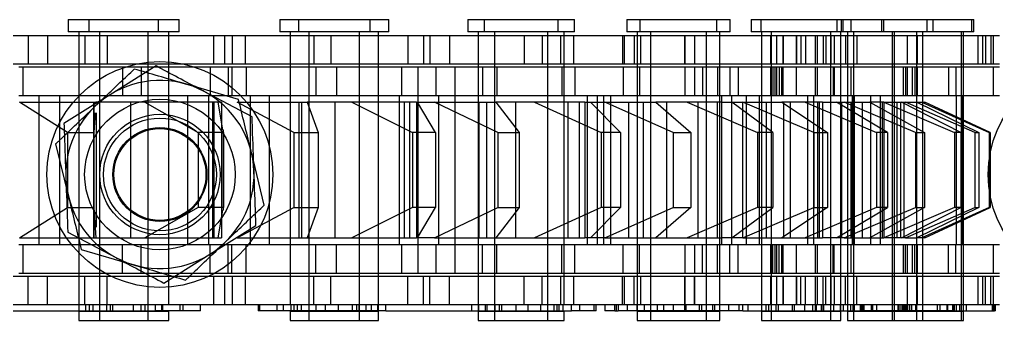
# Model space of a CAD drawing. Header units: metres. Extents: x 0 to 21025, y 0 to 14850.
# Drawn here: x 5743 to 5794.9, y 9073.4 to 9089.4 of the extents above; entities that cross this region are included whole.
import ezdxf

# ---------------------------------------------------------------- set-up
doc = ezdxf.new("R2010")
doc.units = ezdxf.units.M
doc.header["$LTSCALE"] = 25
doc.linetypes.add('HIDDEN2', pattern=[4.7625, 3.175, -1.5875])
doc.layers.add('SL4', color=4, linetype='Continuous')
doc.layers.add('ST1', color=7, linetype='HIDDEN2')

msp = doc.modelspace()

# ---------------------------------------------------------------- linework, layer by layer
at = {"layer": 'SL4'}
for p, q in [((5750.294, 9086.913), (5747.847, 9085.382)), ((5755.393, 9084.206), (5752.844, 9085.56)), ((5745.604, 9078.081), (5748.154, 9076.728)), ((5750.704, 9075.374), (5753.151, 9076.905))]:
    msp.add_line(p, q, dxfattribs=at)
for start, end in [(62.0319, 122.0319), (122.0319, 182.0319), (2.0319, 62.0319), (302.0319, 2.0319), (182.0319, 242.0319), (242.0319, 302.0319)]:
    msp.add_arc((5750.499, 9081.144), 5, start, end, dxfattribs=at)
for points, knots in [([(5752.844, 9085.56), (5752.783, 9085.592), (5751.922, 9086.049), (5751.079, 9086.497), (5750.294, 9086.913)], [0, 0, 0, 0, 0.070201, 1, 1, 1, 1]), ([(5747.847, 9085.382), (5747.789, 9085.346), (5746.962, 9084.829), (5746.153, 9084.322), (5745.4, 9083.851)], [0, 0, 0, 0, 0.070201, 1, 1, 1, 1]), ([(5755.496, 9081.321), (5755.468, 9082.091), (5755.434, 9083.068), (5755.4, 9084.008), (5755.393, 9084.206)], [0, 0, 0, 0, 0.788999, 1, 1, 1, 1]), ([(5745.4, 9083.851), (5745.407, 9083.653), (5745.44, 9082.714), (5745.475, 9081.737), (5745.502, 9080.966)], [0, 0, 0, 0, 0.211001, 1, 1, 1, 1]), ([(5755.598, 9078.436), (5755.572, 9079.167), (5755.538, 9080.118), (5755.504, 9081.095), (5755.496, 9081.321)], [0, 0, 0, 0, 0.768151, 1, 1, 1, 1]), ([(5745.502, 9080.966), (5745.51, 9080.74), (5745.545, 9079.764), (5745.578, 9078.812), (5745.604, 9078.081)], [0, 0, 0, 0, 0.231849, 1, 1, 1, 1]), ([(5753.151, 9076.905), (5753.209, 9076.941), (5754.035, 9077.458), (5754.845, 9077.965), (5755.598, 9078.436)], [0, 0, 0, 0, 0.070201, 1, 1, 1, 1]), ([(5748.154, 9076.728), (5748.214, 9076.695), (5749.075, 9076.238), (5749.919, 9075.79), (5750.704, 9075.374)], [0, 0, 0, 0, 0.070201, 1, 1, 1, 1])]:
    msp.add_open_spline(points, degree=3, knots=knots, dxfattribs=at)
at = {"layer": 'ST1'}
for p, q in [((5745.629, 9089.384), (5746.73, 9089.384)), ((5745.629, 9089.384), (5745.629, 9088.725)), ((5746.73, 9089.384), (5751.527, 9089.384)), ((5746.73, 9089.384), (5746.73, 9088.725)), ((5750.426, 9088.725), (5750.426, 9089.384)), ((5751.527, 9088.725), (5751.527, 9089.384)), ((5756.863, 9089.384), (5757.862, 9089.384)), ((5756.863, 9089.384), (5756.863, 9088.725)), ((5757.862, 9089.384), (5762.659, 9089.384)), ((5757.862, 9089.384), (5757.862, 9088.725)), ((5761.66, 9088.725), (5761.66, 9089.384)), ((5762.659, 9088.725), (5762.659, 9089.384)), ((5766.859, 9089.384), (5767.724, 9089.384)), ((5766.859, 9089.384), (5766.859, 9088.725)), ((5767.724, 9089.384), (5772.521, 9089.384)), ((5767.724, 9089.384), (5767.724, 9088.725)), ((5771.656, 9088.725), (5771.656, 9089.384)), ((5772.521, 9088.725), (5772.521, 9089.384)), ((5775.295, 9089.384), (5775.999, 9089.384)), ((5775.295, 9089.384), (5775.295, 9088.725)), ((5775.999, 9089.384), (5780.796, 9089.384)), ((5775.999, 9089.384), (5775.999, 9088.725)), ((5780.092, 9088.725), (5780.092, 9089.384)), ((5780.796, 9088.725), (5780.796, 9089.384)), ((5781.901, 9089.384), (5782.42, 9089.384)), ((5781.901, 9089.384), (5781.901, 9088.725)), ((5782.42, 9089.384), (5787.217, 9089.384)), ((5782.42, 9089.384), (5782.42, 9088.725)), ((5786.463, 9089.384), (5786.463, 9088.725)), ((5786.698, 9088.725), (5786.698, 9089.384)), ((5786.782, 9089.384), (5786.782, 9088.725)), ((5787.217, 9089.384), (5791.579, 9089.384)), ((5787.217, 9088.725), (5787.217, 9089.384)), ((5788.836, 9089.384), (5788.836, 9088.725)), ((5788.944, 9089.384), (5788.944, 9088.725)), ((5791.26, 9088.725), (5791.26, 9089.384)), ((5791.579, 9089.384), (5793.741, 9089.384)), ((5791.579, 9088.725), (5791.579, 9089.384)), ((5793.633, 9088.725), (5793.633, 9089.384)), ((5793.741, 9088.725), (5793.741, 9089.384)), ((5741.679, 9088.541), (5747.701, 9088.541)), ((5743.496, 9088.541), (5743.496, 9087.021)), ((5744.533, 9088.541), (5744.533, 9087.021)), ((5746.73, 9088.725), (5745.629, 9088.725)), ((5746.182, 9088.725), (5746.182, 9074.227)), ((5746.182, 9088.541), (5746.182, 9087.021)), ((5746.503, 9088.541), (5746.503, 9087.021)), ((5751.527, 9088.725), (5746.73, 9088.725)), ((5747.283, 9088.725), (5747.283, 9074.227)), ((5747.283, 9088.541), (5747.283, 9087.021)), ((5747.701, 9088.541), (5747.701, 9087.021)), ((5747.701, 9088.541), (5755.048, 9088.541)), ((5749.872, 9074.227), (5749.872, 9088.725)), ((5749.872, 9087.021), (5749.872, 9088.541)), ((5750.973, 9074.227), (5750.973, 9088.725)), ((5750.973, 9087.021), (5750.973, 9088.541)), ((5753.341, 9088.541), (5753.341, 9087.021)), ((5753.947, 9087.021), (5753.947, 9088.541)), ((5754.341, 9088.541), (5754.341, 9087.021)), ((5755.048, 9088.541), (5765.874, 9088.541)), ((5755.048, 9087.021), (5755.048, 9088.541)), ((5757.862, 9088.725), (5756.863, 9088.725)), ((5757.416, 9088.725), (5757.416, 9074.227)), ((5757.416, 9088.541), (5757.416, 9087.021)), ((5762.659, 9088.725), (5757.862, 9088.725)), ((5758.416, 9088.725), (5758.416, 9074.227)), ((5758.416, 9088.541), (5758.416, 9087.021)), ((5758.678, 9088.541), (5758.678, 9087.021)), ((5759.578, 9088.541), (5759.578, 9087.021)), ((5761.106, 9074.227), (5761.106, 9088.725)), ((5761.106, 9087.021), (5761.106, 9088.541)), ((5762.106, 9074.227), (5762.106, 9088.725)), ((5762.106, 9087.021), (5762.106, 9088.541)), ((5763.676, 9088.541), (5763.676, 9087.021)), ((5764.509, 9088.541), (5764.509, 9087.021)), ((5764.842, 9088.541), (5764.842, 9087.021)), ((5765.874, 9088.541), (5765.874, 9087.021)), ((5765.874, 9088.541), (5770.805, 9088.541)), ((5767.724, 9088.725), (5766.859, 9088.725)), ((5767.412, 9088.725), (5767.412, 9074.227)), ((5767.412, 9088.541), (5767.412, 9087.021)), ((5772.521, 9088.725), (5767.724, 9088.725)), ((5768.278, 9088.725), (5768.278, 9074.227)), ((5768.278, 9088.541), (5768.278, 9087.021)), ((5769.84, 9088.541), (5769.84, 9087.021)), ((5770.805, 9088.541), (5770.805, 9087.021)), ((5770.805, 9088.541), (5776.043, 9088.541)), ((5771.102, 9074.227), (5771.102, 9088.725)), ((5771.102, 9087.021), (5771.102, 9088.541)), ((5771.773, 9088.541), (5771.773, 9087.021)), ((5771.968, 9074.227), (5771.968, 9088.725)), ((5771.968, 9087.021), (5771.968, 9088.541)), ((5772.477, 9088.541), (5772.477, 9087.021)), ((5775.077, 9088.541), (5775.077, 9087.021)), ((5775.177, 9087.021), (5775.177, 9088.541)), ((5775.999, 9088.725), (5775.295, 9088.725)), ((5775.692, 9088.541), (5775.692, 9087.021)), ((5775.848, 9088.725), (5775.848, 9074.227)), ((5775.848, 9088.541), (5775.848, 9087.021)), ((5780.796, 9088.725), (5775.999, 9088.725)), ((5776.043, 9088.541), (5784.317, 9088.541)), ((5776.043, 9087.021), (5776.043, 9088.541)), ((5776.552, 9088.725), (5776.552, 9074.227)), ((5776.552, 9088.541), (5776.552, 9087.021)), ((5778.379, 9088.541), (5778.379, 9087.021)), ((5778.38, 9088.541), (5778.38, 9087.021)), ((5778.381, 9087.021), (5778.381, 9088.541)), ((5778.899, 9088.541), (5778.899, 9087.021)), ((5778.902, 9088.541), (5778.902, 9087.021)), ((5778.906, 9087.021), (5778.906, 9088.541)), ((5779.538, 9074.227), (5779.538, 9088.725)), ((5779.538, 9087.021), (5779.538, 9088.541)), ((5780.242, 9074.227), (5780.242, 9088.725)), ((5780.242, 9087.021), (5780.242, 9088.541)), ((5782.42, 9088.725), (5781.901, 9088.725)), ((5787.217, 9088.725), (5782.42, 9088.725)), ((5782.454, 9088.725), (5782.454, 9074.227)), ((5782.454, 9088.541), (5782.454, 9087.021)), ((5782.942, 9088.541), (5782.942, 9087.021)), ((5782.974, 9088.725), (5782.974, 9074.227)), ((5782.974, 9088.541), (5782.974, 9087.021)), ((5783.26, 9088.541), (5783.26, 9087.021)), ((5783.611, 9088.541), (5783.611, 9087.021)), ((5783.612, 9088.541), (5783.612, 9087.021)), ((5783.613, 9087.021), (5783.613, 9088.541)), ((5784.31, 9088.541), (5784.31, 9087.021)), ((5784.313, 9088.541), (5784.313, 9087.021)), ((5784.317, 9088.541), (5787.524, 9088.541)), ((5784.317, 9087.021), (5784.317, 9088.541)), ((5784.547, 9088.541), (5784.547, 9087.021)), ((5784.797, 9088.541), (5784.797, 9087.021)), ((5785.315, 9088.541), (5785.315, 9087.021)), ((5785.422, 9088.541), (5785.422, 9087.021)), ((5785.733, 9088.541), (5785.733, 9087.021)), ((5785.878, 9088.541), (5785.878, 9087.021)), ((5786.144, 9074.227), (5786.144, 9088.725)), ((5786.144, 9087.021), (5786.144, 9088.541)), ((5786.151, 9087.021), (5786.151, 9088.541)), ((5786.334, 9087.021), (5786.334, 9088.541)), ((5786.664, 9074.227), (5786.664, 9088.725)), ((5786.664, 9087.021), (5786.664, 9088.541)), ((5786.915, 9088.541), (5786.915, 9087.021)), ((5787.017, 9088.725), (5787.017, 9074.227)), ((5787.017, 9088.541), (5787.017, 9087.021)), ((5791.579, 9088.725), (5787.217, 9088.725)), ((5787.335, 9088.725), (5787.335, 9074.227)), ((5787.335, 9088.541), (5787.335, 9087.021)), ((5787.524, 9088.541), (5787.524, 9087.021)), ((5787.524, 9088.541), (5790.739, 9088.541)), ((5789.39, 9088.725), (5789.39, 9074.227)), ((5789.39, 9088.541), (5789.39, 9087.021)), ((5789.497, 9088.725), (5789.497, 9074.227)), ((5789.497, 9088.541), (5789.497, 9087.021)), ((5790.219, 9087.021), (5790.219, 9088.541)), ((5790.707, 9074.227), (5790.707, 9088.725)), ((5790.707, 9088.541), (5795.1, 9088.541)), ((5790.707, 9087.021), (5790.707, 9088.541)), ((5790.739, 9087.021), (5790.739, 9088.541)), ((5791.025, 9074.227), (5791.025, 9088.725)), ((5791.025, 9087.021), (5791.025, 9088.541)), ((5793.741, 9088.725), (5791.579, 9088.725)), ((5793.08, 9074.227), (5793.08, 9088.725)), ((5793.08, 9087.021), (5793.08, 9088.541)), ((5793.187, 9074.227), (5793.187, 9088.725)), ((5793.187, 9087.021), (5793.187, 9088.541)), ((5793.946, 9088.541), (5793.946, 9087.021)), ((5794.189, 9088.541), (5794.189, 9087.021)), ((5794.364, 9088.541), (5794.364, 9087.021)), ((5794.644, 9088.541), (5794.644, 9087.021)), ((5794.782, 9087.021), (5794.782, 9088.541)), ((5741.679, 9087.021), (5747.701, 9087.021)), ((5743.004, 9086.869), (5743.208, 9086.869)), ((5743.208, 9086.869), (5754.316, 9086.869)), ((5743.208, 9086.869), (5743.208, 9085.349)), ((5746.182, 9086.869), (5746.182, 9085.349)), ((5747.283, 9086.869), (5747.283, 9085.349)), ((5747.701, 9087.021), (5755.048, 9087.021)), ((5748.505, 9086.869), (5748.505, 9085.349)), ((5749.507, 9086.869), (5749.507, 9085.349)), ((5749.872, 9085.349), (5749.872, 9086.869)), ((5750.973, 9085.349), (5750.973, 9086.869)), ((5753.166, 9086.869), (5753.166, 9085.349)), ((5754.122, 9086.869), (5754.122, 9085.349)), ((5754.316, 9086.869), (5754.316, 9085.349)), ((5754.316, 9086.869), (5759.882, 9086.869)), ((5755.048, 9087.021), (5765.874, 9087.021)), ((5755.073, 9086.869), (5755.073, 9085.349)), ((5757.416, 9086.869), (5757.416, 9085.349)), ((5758.416, 9086.869), (5758.416, 9085.349)), ((5758.783, 9086.869), (5758.783, 9085.349)), ((5759.882, 9086.869), (5759.882, 9085.349)), ((5759.882, 9086.869), (5766.181, 9086.869)), ((5761.106, 9085.349), (5761.106, 9086.869)), ((5762.106, 9085.349), (5762.106, 9086.869)), ((5763.337, 9086.869), (5763.337, 9085.349)), ((5764.203, 9086.869), (5764.203, 9085.349)), ((5765.181, 9085.349), (5765.181, 9086.869)), ((5765.874, 9087.021), (5770.805, 9087.021)), ((5766.181, 9086.869), (5775.982, 9086.869)), ((5766.181, 9085.349), (5766.181, 9086.869)), ((5767.412, 9086.869), (5767.412, 9085.349)), ((5767.631, 9086.869), (5767.631, 9085.349)), ((5768.278, 9086.869), (5768.278, 9085.349)), ((5768.401, 9086.869), (5768.401, 9085.349)), ((5770.805, 9087.021), (5776.043, 9087.021)), ((5771.102, 9085.349), (5771.102, 9086.869)), ((5771.849, 9086.869), (5771.849, 9085.349)), ((5771.968, 9085.349), (5771.968, 9086.869)), ((5772.538, 9086.869), (5772.538, 9085.349)), ((5775.101, 9086.869), (5775.101, 9085.349)), ((5775.848, 9086.869), (5775.848, 9085.349)), ((5775.982, 9086.869), (5775.982, 9085.349)), ((5775.982, 9086.869), (5780.119, 9086.869)), ((5776.043, 9087.021), (5784.317, 9087.021)), ((5776.552, 9086.869), (5776.552, 9085.349)), ((5778.379, 9086.869), (5778.379, 9085.349)), ((5778.899, 9086.869), (5778.899, 9085.349)), ((5779.319, 9086.869), (5779.319, 9085.349)), ((5779.538, 9085.349), (5779.538, 9086.869)), ((5780.119, 9086.869), (5780.119, 9085.349)), ((5780.119, 9086.869), (5784.317, 9086.869)), ((5780.242, 9085.349), (5780.242, 9086.869)), ((5780.777, 9086.869), (5780.777, 9085.349)), ((5781.216, 9086.869), (5781.216, 9085.349)), ((5782.454, 9086.869), (5782.454, 9085.349)), ((5782.942, 9086.869), (5782.942, 9085.349)), ((5782.974, 9086.869), (5782.974, 9085.349)), ((5783.058, 9086.869), (5783.058, 9085.349)), ((5783.174, 9085.349), (5783.174, 9086.869)), ((5783.26, 9086.869), (5783.26, 9085.349)), ((5783.397, 9086.869), (5783.397, 9085.349)), ((5783.534, 9085.349), (5783.534, 9086.869)), ((5783.613, 9085.349), (5783.613, 9086.869)), ((5784.317, 9087.021), (5787.524, 9087.021)), ((5784.317, 9086.869), (5790.739, 9086.869)), ((5784.317, 9085.349), (5784.317, 9086.869)), ((5785.315, 9086.869), (5785.315, 9085.349)), ((5785.422, 9086.869), (5785.422, 9085.349)), ((5786.144, 9085.349), (5786.144, 9086.869)), ((5786.265, 9086.869), (5786.265, 9085.349)), ((5786.319, 9086.869), (5786.319, 9085.349)), ((5786.664, 9085.349), (5786.664, 9086.869)), ((5787.017, 9086.869), (5787.017, 9085.349)), ((5787.216, 9085.349), (5787.216, 9086.869)), ((5787.335, 9086.869), (5787.335, 9085.349)), ((5787.524, 9087.021), (5790.739, 9087.021)), ((5789.39, 9086.869), (5789.39, 9085.349)), ((5789.497, 9086.869), (5789.497, 9085.349)), ((5789.986, 9086.869), (5789.986, 9085.349)), ((5790.103, 9086.869), (5790.103, 9085.349)), ((5790.219, 9085.349), (5790.219, 9086.869)), ((5790.465, 9086.869), (5790.465, 9085.349)), ((5790.602, 9086.869), (5790.602, 9085.349)), ((5790.707, 9087.021), (5795.1, 9087.021)), ((5790.707, 9085.349), (5790.707, 9086.869)), ((5790.739, 9086.869), (5792.783, 9086.869)), ((5790.739, 9085.349), (5790.739, 9086.869)), ((5791.025, 9085.349), (5791.025, 9086.869)), ((5792.384, 9086.869), (5792.384, 9085.349)), ((5792.783, 9086.869), (5792.783, 9085.349)), ((5792.783, 9086.869), (5795.1, 9086.869)), ((5793.08, 9085.349), (5793.08, 9086.869)), ((5793.187, 9085.349), (5793.187, 9086.869)), ((5794.782, 9085.349), (5794.782, 9086.869)), ((5754.674, 9085.131), (5751.904, 9085.942)), ((5743.004, 9085.349), (5743.208, 9085.349)), ((5743.208, 9085.349), (5754.316, 9085.349)), ((5744.067, 9085.349), (5744.067, 9077.419)), ((5745.168, 9085.349), (5745.168, 9077.419)), ((5746.182, 9085.349), (5746.182, 9077.419)), ((5747.283, 9085.349), (5747.283, 9077.419)), ((5749.872, 9077.419), (5749.872, 9085.349)), ((5750.973, 9077.419), (5750.973, 9085.349)), ((5751.987, 9077.419), (5751.987, 9085.349)), ((5753.088, 9077.419), (5753.088, 9085.349)), ((5754.316, 9085.349), (5759.882, 9085.349)), ((5755.301, 9085.349), (5755.301, 9077.419)), ((5756.301, 9085.349), (5756.301, 9077.419)), ((5757.416, 9085.349), (5757.416, 9077.419)), ((5758.416, 9085.349), (5758.416, 9077.419)), ((5759.882, 9085.349), (5766.181, 9085.349)), ((5761.106, 9077.419), (5761.106, 9085.349)), ((5762.106, 9077.419), (5762.106, 9085.349)), ((5763.221, 9077.419), (5763.221, 9085.349)), ((5764.221, 9077.419), (5764.221, 9085.349)), ((5765.297, 9085.349), (5765.297, 9077.419)), ((5766.163, 9085.349), (5766.163, 9077.419)), ((5766.181, 9085.349), (5775.982, 9085.349)), ((5767.412, 9085.349), (5767.412, 9077.419)), ((5768.278, 9085.349), (5768.278, 9077.419)), ((5771.102, 9077.419), (5771.102, 9085.349)), ((5771.968, 9077.419), (5771.968, 9085.349)), ((5773.217, 9077.419), (5773.217, 9085.349)), ((5773.733, 9085.349), (5773.733, 9077.419)), ((5774.083, 9077.419), (5774.083, 9085.349)), ((5774.437, 9085.349), (5774.437, 9077.419)), ((5775.848, 9085.349), (5775.848, 9077.419)), ((5775.982, 9085.349), (5780.119, 9085.349)), ((5776.552, 9085.349), (5776.552, 9077.419)), ((5779.538, 9077.419), (5779.538, 9085.349)), ((5780.119, 9085.349), (5784.317, 9085.349)), ((5780.242, 9077.419), (5780.242, 9085.349)), ((5780.339, 9085.349), (5780.339, 9077.419)), ((5780.859, 9085.349), (5780.859, 9077.419)), ((5781.653, 9077.419), (5781.653, 9085.349)), ((5782.357, 9077.419), (5782.357, 9085.349)), ((5782.454, 9085.349), (5782.454, 9077.419)), ((5782.974, 9085.349), (5782.974, 9077.419)), ((5784.317, 9085.349), (5790.739, 9085.349)), ((5784.902, 9085.349), (5784.902, 9077.419)), ((5785.22, 9085.349), (5785.22, 9077.419)), ((5786.144, 9077.419), (5786.144, 9085.349)), ((5786.664, 9077.419), (5786.664, 9085.349)), ((5787.017, 9085.349), (5787.017, 9077.419)), ((5787.275, 9085.349), (5787.275, 9077.419)), ((5787.335, 9085.349), (5787.335, 9077.419)), ((5787.382, 9085.349), (5787.382, 9077.419)), ((5788.259, 9077.419), (5788.259, 9085.349)), ((5788.779, 9077.419), (5788.779, 9085.349)), ((5789.39, 9085.349), (5789.39, 9077.419)), ((5789.497, 9085.349), (5789.497, 9077.419)), ((5790.707, 9085.349), (5792.783, 9085.349)), ((5790.707, 9077.419), (5790.707, 9085.349)), ((5791.025, 9077.419), (5791.025, 9085.349)), ((5792.783, 9085.349), (5795.1, 9085.349)), ((5792.822, 9077.419), (5792.822, 9085.349)), ((5793.08, 9077.419), (5793.08, 9085.349)), ((5793.14, 9077.419), (5793.14, 9085.349)), ((5793.187, 9077.419), (5793.187, 9085.349)), ((5745.584, 9083.384), (5743.041, 9084.984)), ((5743.041, 9084.984), (5747.094, 9084.984)), ((5746.971, 9084.984), (5746.971, 9077.784)), ((5746.988, 9084.984), (5746.988, 9077.784)), ((5753.778, 9084.984), (5747.094, 9084.984)), ((5748.943, 9084.984), (5748.943, 9077.784)), ((5749.705, 9084.984), (5752.522, 9083.384)), ((5753.288, 9084.984), (5753.288, 9077.784)), ((5753.363, 9084.984), (5753.363, 9077.784)), ((5753.844, 9083.527), (5753.586, 9084.984)), ((5753.778, 9084.984), (5753.778, 9077.784)), ((5757.612, 9083.384), (5754.605, 9084.984)), ((5754.605, 9084.984), (5758.327, 9084.984)), ((5757.869, 9084.984), (5757.869, 9077.784)), ((5758.016, 9084.984), (5758.016, 9077.784)), ((5758.327, 9084.984), (5758.904, 9083.384)), ((5764.122, 9084.984), (5758.327, 9084.984)), ((5759.791, 9084.984), (5759.791, 9077.784)), ((5760.696, 9084.984), (5763.924, 9083.384)), ((5763.478, 9084.984), (5763.478, 9077.784)), ((5763.754, 9084.984), (5763.754, 9077.784)), ((5764.122, 9084.984), (5764.122, 9077.784)), ((5764.122, 9084.984), (5765.081, 9084.984)), ((5765.132, 9083.384), (5764.176, 9084.984)), ((5768.454, 9083.384), (5765.081, 9084.984)), ((5765.081, 9084.984), (5768.351, 9084.984)), ((5767.445, 9084.984), (5767.445, 9077.784)), ((5767.846, 9084.984), (5767.846, 9077.784)), ((5768.351, 9084.984), (5769.59, 9083.384)), ((5773.071, 9084.984), (5768.351, 9084.984)), ((5769.383, 9084.984), (5769.383, 9077.784)), ((5770.403, 9084.984), (5773.937, 9083.384)), ((5772.165, 9084.984), (5772.165, 9077.784)), ((5772.762, 9084.984), (5772.762, 9077.784)), ((5773.071, 9084.984), (5773.071, 9077.784)), ((5773.071, 9084.984), (5774.131, 9084.984)), ((5774.967, 9083.384), (5773.37, 9084.984)), ((5777.763, 9083.384), (5774.131, 9084.984)), ((5774.131, 9084.984), (5776.845, 9084.984)), ((5775.391, 9084.984), (5775.391, 9077.784)), ((5776.162, 9084.984), (5776.162, 9077.784)), ((5776.845, 9084.984), (5778.706, 9083.384)), ((5780.339, 9084.984), (5776.845, 9084.984)), ((5777.411, 9084.984), (5777.411, 9077.784)), ((5778.514, 9084.984), (5782.241, 9083.384)), ((5779.07, 9084.984), (5779.07, 9077.784)), ((5780.097, 9084.984), (5780.097, 9077.784)), ((5780.339, 9084.984), (5780.339, 9077.784)), ((5780.339, 9084.984), (5781.466, 9084.984)), ((5783.06, 9083.384), (5780.872, 9084.984)), ((5781.452, 9084.984), (5781.452, 9077.784)), ((5785.239, 9083.384), (5781.466, 9084.984)), ((5781.466, 9084.984), (5783.536, 9084.984)), ((5782.696, 9084.984), (5782.696, 9077.784)), ((5783.536, 9084.984), (5785.958, 9083.384)), ((5785.69, 9084.984), (5783.536, 9084.984)), ((5783.618, 9084.984), (5783.618, 9077.784)), ((5783.973, 9084.984), (5783.973, 9077.784)), ((5784.768, 9084.984), (5788.568, 9083.384)), ((5785.433, 9084.984), (5785.433, 9077.784)), ((5785.525, 9084.984), (5785.525, 9077.784)), ((5785.69, 9084.984), (5785.69, 9077.784)), ((5785.69, 9084.984), (5786.848, 9084.984)), ((5789.149, 9083.384), (5786.442, 9084.984)), ((5786.714, 9084.984), (5786.714, 9077.784)), ((5790.642, 9083.384), (5786.848, 9084.984)), ((5786.848, 9084.984), (5788.208, 9084.984)), ((5787.206, 9084.984), (5787.206, 9077.784)), ((5787.239, 9084.984), (5787.239, 9077.784)), ((5787.804, 9084.984), (5787.804, 9077.784)), ((5788.208, 9084.984), (5791.114, 9083.384)), ((5788.954, 9084.984), (5788.208, 9084.984)), ((5788.87, 9084.984), (5788.87, 9077.784)), ((5788.954, 9084.984), (5788.954, 9077.784)), ((5788.954, 9084.984), (5790.106, 9084.984)), ((5788.963, 9084.984), (5792.714, 9083.384)), ((5789.644, 9084.984), (5789.644, 9077.784)), ((5789.835, 9084.984), (5789.835, 9077.784)), ((5793.039, 9083.384), (5789.899, 9084.984)), ((5790.026, 9084.984), (5790.026, 9077.784)), ((5793.798, 9083.384), (5790.106, 9084.984)), ((5790.106, 9084.984), (5790.711, 9084.984)), ((5790.711, 9084.984), (5794.008, 9083.384)), ((5790.711, 9084.984), (5791.134, 9084.984)), ((5790.966, 9084.984), (5794.547, 9083.384)), ((5794.606, 9083.384), (5791.134, 9084.984)), ((5747.058, 9084.422), (5746.992, 9083.384)), ((5747.137, 9078.345), (5747.137, 9084.422)), ((5745.584, 9083.384), (5745.584, 9079.384)), ((5745.584, 9083.384), (5746.992, 9083.384)), ((5746.992, 9083.384), (5746.992, 9079.384)), ((5752.522, 9083.384), (5752.522, 9079.384)), ((5753.87, 9083.384), (5752.522, 9083.384)), ((5753.87, 9083.384), (5753.87, 9079.384)), ((5753.872, 9079.24), (5753.872, 9083.527)), ((5757.612, 9083.384), (5757.612, 9079.384)), ((5757.612, 9083.384), (5758.904, 9083.384)), ((5758.904, 9083.384), (5758.904, 9079.384)), ((5763.924, 9083.384), (5763.924, 9079.384)), ((5765.132, 9083.384), (5763.924, 9083.384)), ((5765.132, 9083.384), (5765.132, 9079.384)), ((5768.454, 9083.384), (5768.454, 9079.384)), ((5768.454, 9083.384), (5769.59, 9083.384)), ((5769.59, 9083.384), (5769.59, 9079.384)), ((5773.937, 9083.384), (5773.937, 9079.384)), ((5774.967, 9083.384), (5773.937, 9083.384)), ((5774.967, 9083.384), (5774.967, 9079.384)), ((5777.763, 9083.384), (5777.763, 9079.384)), ((5777.763, 9083.384), (5778.706, 9083.384)), ((5778.706, 9083.384), (5778.706, 9079.384)), ((5783.06, 9083.384), (5782.241, 9083.384)), ((5782.241, 9083.384), (5782.241, 9079.384)), ((5783.06, 9083.384), (5783.06, 9079.384)), ((5785.239, 9083.384), (5785.239, 9079.384)), ((5785.239, 9083.384), (5785.958, 9083.384)), ((5785.958, 9083.384), (5785.958, 9079.384)), ((5789.149, 9083.384), (5788.568, 9083.384)), ((5788.568, 9083.384), (5788.568, 9079.384)), ((5789.149, 9083.384), (5789.149, 9079.384)), ((5790.642, 9083.384), (5790.642, 9079.384)), ((5790.642, 9083.384), (5791.114, 9083.384)), ((5791.114, 9083.384), (5791.114, 9079.384)), ((5793.039, 9083.384), (5792.714, 9083.384)), ((5792.714, 9083.384), (5792.714, 9079.384)), ((5793.039, 9083.384), (5793.039, 9079.384)), ((5793.798, 9083.384), (5793.798, 9079.384)), ((5793.798, 9083.384), (5794.008, 9083.384)), ((5794.008, 9083.384), (5794.008, 9079.384)), ((5794.606, 9083.384), (5794.547, 9083.384)), ((5794.547, 9083.384), (5794.547, 9079.384)), ((5794.606, 9083.384), (5794.606, 9079.384)), ((5744.958, 9082.766), (5745.641, 9079.961)), ((5756.04, 9079.521), (5755.357, 9082.326)), ((5743.041, 9077.784), (5745.584, 9079.384)), ((5745.584, 9079.384), (5746.992, 9079.384)), ((5746.992, 9079.384), (5747.094, 9077.784)), ((5752.522, 9079.384), (5749.705, 9077.784)), ((5753.87, 9079.384), (5752.522, 9079.384)), ((5753.586, 9077.784), (5753.844, 9079.24)), ((5754.605, 9077.784), (5757.612, 9079.384)), ((5757.612, 9079.384), (5758.904, 9079.384)), ((5758.904, 9079.384), (5758.327, 9077.784)), ((5763.924, 9079.384), (5760.696, 9077.784)), ((5765.132, 9079.384), (5763.924, 9079.384)), ((5764.176, 9077.784), (5765.132, 9079.384)), ((5765.081, 9077.784), (5768.454, 9079.384)), ((5769.59, 9079.384), (5768.351, 9077.784)), ((5768.454, 9079.384), (5769.59, 9079.384)), ((5773.937, 9079.384), (5770.403, 9077.784)), ((5773.37, 9077.784), (5774.967, 9079.384)), ((5774.967, 9079.384), (5773.937, 9079.384)), ((5774.131, 9077.784), (5777.763, 9079.384)), ((5778.706, 9079.384), (5776.845, 9077.784)), ((5777.763, 9079.384), (5778.706, 9079.384)), ((5782.241, 9079.384), (5778.514, 9077.784)), ((5780.872, 9077.784), (5783.06, 9079.384)), ((5781.466, 9077.784), (5785.239, 9079.384)), ((5783.06, 9079.384), (5782.241, 9079.384)), ((5785.958, 9079.384), (5783.536, 9077.784)), ((5788.568, 9079.384), (5784.768, 9077.784)), ((5785.239, 9079.384), (5785.958, 9079.384)), ((5786.442, 9077.784), (5789.149, 9079.384)), ((5786.848, 9077.784), (5790.642, 9079.384)), ((5791.114, 9079.384), (5788.208, 9077.784)), ((5789.149, 9079.384), (5788.568, 9079.384)), ((5792.714, 9079.384), (5788.963, 9077.784)), ((5789.899, 9077.784), (5793.039, 9079.384)), ((5790.106, 9077.784), (5793.798, 9079.384)), ((5790.642, 9079.384), (5791.114, 9079.384)), ((5794.008, 9079.384), (5790.711, 9077.784)), ((5794.547, 9079.384), (5790.966, 9077.784)), ((5791.134, 9077.784), (5794.606, 9079.384)), ((5793.039, 9079.384), (5792.714, 9079.384)), ((5793.798, 9079.384), (5794.008, 9079.384)), ((5794.606, 9079.384), (5794.547, 9079.384)), ((5743.004, 9077.419), (5743.208, 9077.419)), ((5743.041, 9077.784), (5747.094, 9077.784)), ((5743.208, 9077.419), (5754.316, 9077.419)), ((5743.208, 9077.419), (5743.208, 9075.899)), ((5746.182, 9077.419), (5746.182, 9075.899)), ((5747.094, 9077.784), (5753.778, 9077.784)), ((5747.283, 9077.419), (5747.283, 9075.899)), ((5748.505, 9075.899), (5748.505, 9077.419)), ((5749.507, 9075.899), (5749.507, 9077.419)), ((5749.872, 9075.899), (5749.872, 9077.419)), ((5750.973, 9075.899), (5750.973, 9077.419)), ((5753.166, 9075.899), (5753.166, 9077.419)), ((5754.122, 9075.899), (5754.122, 9077.419)), ((5754.316, 9075.899), (5754.316, 9077.419)), ((5754.316, 9077.419), (5759.882, 9077.419)), ((5754.605, 9077.784), (5758.327, 9077.784)), ((5755.073, 9075.899), (5755.073, 9077.419)), ((5757.416, 9077.419), (5757.416, 9075.899)), ((5758.327, 9077.784), (5764.122, 9077.784)), ((5758.416, 9077.419), (5758.416, 9075.899)), ((5758.783, 9075.899), (5758.783, 9077.419)), ((5759.882, 9075.899), (5759.882, 9077.419)), ((5759.882, 9077.419), (5766.181, 9077.419)), ((5761.106, 9075.899), (5761.106, 9077.419)), ((5762.106, 9075.899), (5762.106, 9077.419)), ((5763.337, 9077.419), (5763.337, 9075.899)), ((5765.081, 9077.784), (5764.122, 9077.784)), ((5764.203, 9077.419), (5764.203, 9075.899)), ((5765.081, 9077.784), (5768.351, 9077.784)), ((5765.181, 9075.899), (5765.181, 9077.419)), ((5766.163, 9077.419), (5775.982, 9077.419)), ((5766.181, 9075.899), (5766.181, 9077.419)), ((5767.412, 9077.419), (5767.412, 9075.899)), ((5767.631, 9075.899), (5767.631, 9077.419)), ((5768.278, 9077.419), (5768.278, 9075.899)), ((5768.351, 9077.784), (5773.071, 9077.784)), ((5768.401, 9075.899), (5768.401, 9077.419)), ((5771.102, 9075.899), (5771.102, 9077.419)), ((5771.849, 9075.899), (5771.849, 9077.419)), ((5771.968, 9075.899), (5771.968, 9077.419)), ((5772.538, 9075.899), (5772.538, 9077.419)), ((5774.131, 9077.784), (5773.071, 9077.784)), ((5774.131, 9077.784), (5776.845, 9077.784)), ((5775.101, 9075.899), (5775.101, 9077.419)), ((5775.848, 9077.419), (5775.848, 9075.899)), ((5775.982, 9075.899), (5775.982, 9077.419)), ((5775.982, 9077.419), (5780.119, 9077.419)), ((5776.552, 9077.419), (5776.552, 9075.899)), ((5776.845, 9077.784), (5780.339, 9077.784)), ((5778.379, 9077.419), (5778.379, 9075.899)), ((5778.899, 9077.419), (5778.899, 9075.899)), ((5779.319, 9075.899), (5779.319, 9077.419)), ((5779.538, 9075.899), (5779.538, 9077.419)), ((5780.119, 9075.899), (5780.119, 9077.419)), ((5780.119, 9077.419), (5784.317, 9077.419)), ((5780.242, 9075.899), (5780.242, 9077.419)), ((5781.466, 9077.784), (5780.339, 9077.784)), ((5780.777, 9075.899), (5780.777, 9077.419)), ((5781.216, 9075.899), (5781.216, 9077.419)), ((5781.466, 9077.784), (5783.536, 9077.784)), ((5782.454, 9077.419), (5782.454, 9075.899)), ((5782.942, 9077.419), (5782.942, 9075.899)), ((5782.974, 9077.419), (5782.974, 9075.899)), ((5783.058, 9075.899), (5783.058, 9077.419)), ((5783.174, 9075.899), (5783.174, 9077.419)), ((5783.26, 9077.419), (5783.26, 9075.899)), ((5783.397, 9075.899), (5783.397, 9077.419)), ((5783.534, 9075.899), (5783.534, 9077.419)), ((5783.536, 9077.784), (5785.69, 9077.784)), ((5783.613, 9075.899), (5783.613, 9077.419)), ((5784.317, 9077.419), (5790.739, 9077.419)), ((5784.317, 9075.899), (5784.317, 9077.419)), ((5785.315, 9077.419), (5785.315, 9075.899)), ((5785.422, 9077.419), (5785.422, 9075.899)), ((5786.848, 9077.784), (5785.69, 9077.784)), ((5786.144, 9075.899), (5786.144, 9077.419)), ((5786.265, 9075.899), (5786.265, 9077.419)), ((5786.319, 9075.899), (5786.319, 9077.419)), ((5786.664, 9075.899), (5786.664, 9077.419)), ((5786.848, 9077.784), (5788.208, 9077.784)), ((5787.017, 9077.419), (5787.017, 9075.899)), ((5787.216, 9075.899), (5787.216, 9077.419)), ((5787.335, 9077.419), (5787.335, 9075.899)), ((5788.208, 9077.784), (5788.954, 9077.784)), ((5790.106, 9077.784), (5788.954, 9077.784)), ((5789.39, 9077.419), (5789.39, 9075.899)), ((5789.497, 9077.419), (5789.497, 9075.899)), ((5789.986, 9077.419), (5789.986, 9075.899)), ((5790.103, 9075.899), (5790.103, 9077.419)), ((5790.106, 9077.784), (5790.711, 9077.784)), ((5790.219, 9075.899), (5790.219, 9077.419)), ((5790.465, 9077.419), (5790.465, 9075.899)), ((5790.602, 9075.899), (5790.602, 9077.419)), ((5790.707, 9075.899), (5790.707, 9077.419)), ((5791.134, 9077.784), (5790.711, 9077.784)), ((5790.739, 9077.419), (5792.783, 9077.419)), ((5790.739, 9075.899), (5790.739, 9077.419)), ((5791.025, 9075.899), (5791.025, 9077.419)), ((5792.384, 9075.899), (5792.384, 9077.419)), ((5792.783, 9075.899), (5792.783, 9077.419)), ((5792.783, 9077.419), (5795.1, 9077.419)), ((5793.08, 9075.899), (5793.08, 9077.419)), ((5793.187, 9075.899), (5793.187, 9077.419)), ((5794.782, 9075.899), (5794.782, 9077.419)), ((5746.323, 9077.156), (5749.094, 9076.345)), ((5743.004, 9075.899), (5743.208, 9075.899)), ((5743.208, 9075.899), (5754.316, 9075.899)), ((5754.316, 9075.899), (5759.882, 9075.899)), ((5759.882, 9075.899), (5766.181, 9075.899)), ((5766.181, 9075.899), (5775.982, 9075.899)), ((5775.982, 9075.899), (5780.119, 9075.899)), ((5780.119, 9075.899), (5784.317, 9075.899)), ((5784.317, 9075.899), (5790.739, 9075.899)), ((5790.739, 9075.899), (5792.783, 9075.899)), ((5792.783, 9075.899), (5795.1, 9075.899)), ((5741.679, 9075.747), (5747.701, 9075.747)), ((5743.496, 9074.227), (5743.496, 9075.747)), ((5744.533, 9074.227), (5744.533, 9075.747)), ((5746.182, 9075.747), (5746.182, 9074.227)), ((5746.503, 9074.227), (5746.503, 9075.747)), ((5747.283, 9075.747), (5747.283, 9074.227)), ((5747.701, 9074.227), (5747.701, 9075.747)), ((5747.701, 9075.747), (5755.048, 9075.747)), ((5749.872, 9073.894), (5749.872, 9075.747)), ((5750.973, 9074.227), (5750.973, 9075.747)), ((5753.341, 9075.747), (5753.341, 9074.227)), ((5753.947, 9074.227), (5753.947, 9075.747)), ((5754.341, 9075.747), (5754.341, 9074.227)), ((5755.048, 9075.747), (5765.874, 9075.747)), ((5755.048, 9074.227), (5755.048, 9075.747)), ((5757.416, 9075.747), (5757.416, 9074.227)), ((5758.416, 9075.747), (5758.416, 9073.894)), ((5758.678, 9074.227), (5758.678, 9075.747)), ((5759.578, 9074.227), (5759.578, 9075.747)), ((5761.106, 9073.894), (5761.106, 9075.747)), ((5762.106, 9073.894), (5762.106, 9075.747)), ((5763.676, 9074.227), (5763.676, 9075.747)), ((5764.509, 9074.227), (5764.509, 9075.747)), ((5764.842, 9074.227), (5764.842, 9075.747)), ((5765.874, 9074.227), (5765.874, 9075.747)), ((5765.874, 9075.747), (5770.805, 9075.747)), ((5767.412, 9075.747), (5767.412, 9073.894)), ((5768.278, 9075.747), (5768.278, 9073.894)), ((5769.84, 9074.227), (5769.84, 9075.747)), ((5770.805, 9074.227), (5770.805, 9075.747)), ((5770.805, 9075.747), (5776.043, 9075.747)), ((5771.102, 9073.894), (5771.102, 9075.747)), ((5771.773, 9075.747), (5771.773, 9074.227)), ((5771.968, 9074.227), (5771.968, 9075.747)), ((5772.477, 9075.747), (5772.477, 9074.227)), ((5775.077, 9074.227), (5775.077, 9075.747)), ((5775.177, 9074.227), (5775.177, 9075.747)), ((5775.692, 9074.227), (5775.692, 9075.747)), ((5775.848, 9075.747), (5775.848, 9073.894)), ((5776.043, 9075.747), (5784.317, 9075.747)), ((5776.043, 9074.227), (5776.043, 9075.747)), ((5776.552, 9075.747), (5776.552, 9073.894)), ((5778.379, 9075.747), (5778.379, 9074.227)), ((5778.38, 9074.227), (5778.38, 9075.747)), ((5778.381, 9074.227), (5778.381, 9075.747)), ((5778.899, 9075.747), (5778.899, 9074.227)), ((5778.902, 9074.227), (5778.902, 9075.747)), ((5778.906, 9074.227), (5778.906, 9075.747)), ((5779.538, 9073.894), (5779.538, 9075.747)), ((5780.242, 9073.894), (5780.242, 9075.747)), ((5782.454, 9075.747), (5782.454, 9073.894)), ((5782.942, 9075.747), (5782.942, 9074.227)), ((5782.974, 9075.747), (5782.974, 9073.894)), ((5783.26, 9075.747), (5783.26, 9074.227)), ((5783.611, 9075.747), (5783.611, 9074.227)), ((5783.612, 9074.227), (5783.612, 9075.747)), ((5783.613, 9074.227), (5783.613, 9075.747)), ((5784.31, 9075.747), (5784.31, 9074.227)), ((5784.313, 9074.227), (5784.313, 9075.747)), ((5784.317, 9075.747), (5787.524, 9075.747)), ((5784.317, 9074.227), (5784.317, 9075.747)), ((5784.547, 9074.227), (5784.547, 9075.747)), ((5784.797, 9074.227), (5784.797, 9075.747)), ((5785.315, 9075.747), (5785.315, 9074.227)), ((5785.422, 9075.747), (5785.422, 9074.227)), ((5785.733, 9074.227), (5785.733, 9075.747)), ((5785.878, 9074.227), (5785.878, 9075.747)), ((5786.144, 9073.894), (5786.144, 9075.747)), ((5786.151, 9074.227), (5786.151, 9075.747)), ((5786.334, 9074.227), (5786.334, 9075.747)), ((5786.664, 9073.894), (5786.664, 9075.747)), ((5786.915, 9074.227), (5786.915, 9075.747)), ((5787.017, 9075.747), (5787.017, 9073.894)), ((5787.335, 9075.747), (5787.335, 9073.894)), ((5787.524, 9074.227), (5787.524, 9075.747)), ((5787.524, 9075.747), (5790.739, 9075.747)), ((5789.39, 9075.747), (5789.39, 9073.894)), ((5789.497, 9075.747), (5789.497, 9073.894)), ((5790.219, 9074.227), (5790.219, 9075.747)), ((5790.707, 9075.747), (5795.1, 9075.747)), ((5790.707, 9073.894), (5790.707, 9075.747)), ((5790.739, 9074.227), (5790.739, 9075.747)), ((5791.025, 9073.894), (5791.025, 9075.747)), ((5793.08, 9073.894), (5793.08, 9075.747)), ((5793.187, 9073.894), (5793.187, 9075.747)), ((5793.946, 9075.747), (5793.946, 9074.227)), ((5794.189, 9075.747), (5794.189, 9074.227)), ((5794.364, 9074.227), (5794.364, 9075.747)), ((5794.644, 9074.227), (5794.644, 9075.747)), ((5794.782, 9074.227), (5794.782, 9075.747)), ((5738.21, 9073.894), (5750.255, 9073.894)), ((5741.679, 9074.227), (5747.701, 9074.227)), ((5747.283, 9073.858), (5746.182, 9073.858)), ((5746.182, 9073.858), (5746.182, 9073.384)), ((5746.217, 9073.894), (5746.217, 9074.227)), ((5746.551, 9074.227), (5746.551, 9073.858)), ((5746.75, 9073.894), (5746.75, 9074.227)), ((5746.958, 9073.894), (5746.958, 9074.227)), ((5747.379, 9073.858), (5747.283, 9073.858)), ((5747.283, 9073.858), (5747.283, 9073.384)), ((5747.312, 9073.894), (5747.312, 9074.227)), ((5750.973, 9073.858), (5747.379, 9073.858)), ((5747.652, 9074.227), (5747.652, 9073.858)), ((5747.701, 9074.227), (5755.048, 9074.227)), ((5747.873, 9073.894), (5747.873, 9074.227)), ((5748.002, 9073.894), (5748.002, 9074.227)), ((5749.096, 9073.894), (5749.096, 9074.227)), ((5749.503, 9073.858), (5749.503, 9074.227)), ((5749.71, 9073.894), (5749.71, 9074.227)), ((5749.872, 9073.384), (5749.872, 9073.858)), ((5750.255, 9073.894), (5750.255, 9074.227)), ((5752.66, 9073.894), (5750.255, 9073.894)), ((5750.604, 9073.858), (5750.604, 9074.227)), ((5750.646, 9073.894), (5750.646, 9074.227)), ((5750.973, 9073.384), (5750.973, 9073.858)), ((5751.579, 9073.894), (5751.579, 9074.227)), ((5751.725, 9073.894), (5751.725, 9074.227)), ((5752.66, 9073.894), (5752.66, 9074.227)), ((5755.048, 9074.227), (5765.874, 9074.227)), ((5755.709, 9074.227), (5755.709, 9073.894)), ((5756.709, 9073.894), (5755.709, 9073.894)), ((5755.808, 9073.894), (5755.808, 9074.227)), ((5756.709, 9074.227), (5756.709, 9073.894)), ((5762.499, 9073.894), (5756.709, 9073.894)), ((5757.07, 9073.894), (5757.07, 9074.227)), ((5758.416, 9073.858), (5757.416, 9073.858)), ((5757.416, 9073.858), (5757.416, 9073.384)), ((5757.479, 9073.894), (5757.479, 9074.227)), ((5757.629, 9073.894), (5757.629, 9074.227)), ((5757.785, 9074.227), (5757.785, 9073.858)), ((5758.023, 9073.894), (5758.023, 9074.227)), ((5758.828, 9073.858), (5758.416, 9073.858)), ((5758.416, 9073.858), (5758.416, 9073.384)), ((5758.785, 9074.227), (5758.785, 9073.858)), ((5762.106, 9073.858), (5758.828, 9073.858)), ((5759.3, 9073.894), (5759.3, 9074.227)), ((5759.99, 9073.894), (5759.99, 9074.227)), ((5760.737, 9073.858), (5760.737, 9074.227)), ((5760.96, 9073.894), (5760.96, 9074.227)), ((5761.081, 9073.894), (5761.081, 9074.227)), ((5761.106, 9073.384), (5761.106, 9073.858)), ((5761.452, 9073.894), (5761.452, 9074.227)), ((5761.737, 9073.858), (5761.737, 9074.227)), ((5762.075, 9073.894), (5762.075, 9074.227)), ((5762.106, 9073.384), (5762.106, 9073.858)), ((5762.499, 9073.894), (5762.499, 9074.227)), ((5762.499, 9073.894), (5772.361, 9073.894)), ((5765.874, 9074.227), (5770.805, 9074.227)), ((5767.066, 9073.894), (5767.066, 9074.227)), ((5768.278, 9073.858), (5767.412, 9073.858)), ((5767.412, 9073.858), (5767.412, 9073.384)), ((5767.437, 9073.894), (5767.437, 9074.227)), ((5767.781, 9074.227), (5767.781, 9073.858)), ((5767.884, 9073.894), (5767.884, 9074.227)), ((5768.69, 9073.858), (5768.278, 9073.858)), ((5768.278, 9073.858), (5768.278, 9073.384)), ((5768.308, 9073.894), (5768.308, 9074.227)), ((5768.529, 9073.894), (5768.529, 9074.227)), ((5768.647, 9074.227), (5768.647, 9073.858)), ((5771.968, 9073.858), (5768.69, 9073.858)), ((5769.423, 9073.894), (5769.423, 9074.227)), ((5770.052, 9073.894), (5770.052, 9074.227)), ((5770.733, 9073.858), (5770.733, 9074.227)), ((5770.805, 9074.227), (5776.043, 9074.227)), ((5771.102, 9073.384), (5771.102, 9073.858)), ((5771.448, 9073.894), (5771.448, 9074.227)), ((5771.599, 9073.858), (5771.599, 9074.227)), ((5771.701, 9073.894), (5771.701, 9074.227)), ((5771.912, 9073.894), (5771.912, 9074.227)), ((5771.968, 9073.384), (5771.968, 9073.858)), ((5772.361, 9073.894), (5772.361, 9074.227)), ((5773.675, 9073.894), (5772.361, 9073.894)), ((5772.809, 9073.894), (5772.809, 9074.227)), ((5773.561, 9073.894), (5773.561, 9074.227)), ((5773.675, 9073.894), (5773.675, 9074.227)), ((5774.141, 9074.227), (5774.141, 9073.894)), ((5774.66, 9073.894), (5774.141, 9073.894)), ((5774.66, 9073.894), (5774.66, 9074.227)), ((5774.66, 9073.894), (5774.845, 9073.894)), ((5774.752, 9073.894), (5774.752, 9074.227)), ((5774.845, 9074.227), (5774.845, 9073.894)), ((5781.462, 9073.894), (5774.845, 9073.894)), ((5775.333, 9073.894), (5775.333, 9074.227)), ((5776.552, 9073.858), (5775.848, 9073.858)), ((5775.848, 9073.858), (5775.848, 9073.384)), ((5775.857, 9073.894), (5775.857, 9074.227)), ((5776.043, 9074.227), (5784.317, 9074.227)), ((5776.217, 9074.227), (5776.217, 9073.858)), ((5777.464, 9073.858), (5776.552, 9073.858)), ((5776.552, 9073.858), (5776.552, 9073.384)), ((5776.921, 9074.227), (5776.921, 9073.858)), ((5777.274, 9073.894), (5777.274, 9074.227)), ((5780.242, 9073.858), (5777.464, 9073.858)), ((5777.78, 9073.894), (5777.78, 9074.227)), ((5778.378, 9073.894), (5778.378, 9074.227)), ((5778.452, 9073.894), (5778.452, 9074.227)), ((5779.169, 9073.858), (5779.169, 9074.227)), ((5779.291, 9073.894), (5779.291, 9074.227)), ((5779.538, 9073.384), (5779.538, 9073.858)), ((5779.873, 9073.858), (5779.873, 9074.227)), ((5779.979, 9073.894), (5779.979, 9074.227)), ((5780.242, 9073.384), (5780.242, 9073.858)), ((5780.727, 9073.894), (5780.727, 9074.227)), ((5781.265, 9073.894), (5781.265, 9074.227)), ((5781.462, 9073.894), (5781.462, 9074.227)), ((5781.462, 9073.894), (5787.883, 9073.894)), ((5781.754, 9073.894), (5781.754, 9074.227)), ((5782.974, 9073.858), (5782.454, 9073.858)), ((5782.454, 9073.858), (5782.454, 9073.384)), ((5782.701, 9073.894), (5782.701, 9074.227)), ((5782.823, 9074.227), (5782.823, 9073.858)), ((5783.886, 9073.858), (5782.974, 9073.858)), ((5782.974, 9073.858), (5782.974, 9073.384)), ((5783.237, 9073.894), (5783.237, 9074.227)), ((5783.343, 9074.227), (5783.343, 9073.858)), ((5786.664, 9073.858), (5783.886, 9073.858)), ((5784.105, 9073.894), (5784.105, 9074.227)), ((5784.213, 9073.894), (5784.213, 9074.227)), ((5784.317, 9074.227), (5787.524, 9074.227)), ((5784.763, 9073.894), (5784.763, 9074.227)), ((5785.179, 9073.894), (5785.179, 9074.227)), ((5785.31, 9074.227), (5785.31, 9073.894)), ((5785.372, 9073.894), (5785.372, 9074.227)), ((5785.628, 9074.227), (5785.628, 9073.894)), ((5785.68, 9073.894), (5785.68, 9074.227)), ((5785.775, 9073.858), (5785.775, 9074.227)), ((5786.144, 9073.384), (5786.144, 9073.858)), ((5786.295, 9073.858), (5786.295, 9074.227)), ((5786.652, 9073.894), (5786.652, 9074.227)), ((5786.664, 9073.384), (5786.664, 9073.858)), ((5786.808, 9073.894), (5786.808, 9074.227)), ((5787.335, 9073.858), (5787.017, 9073.858)), ((5787.017, 9073.858), (5787.017, 9073.384)), ((5787.205, 9073.894), (5787.205, 9074.227)), ((5787.333, 9073.894), (5787.333, 9074.227)), ((5788.866, 9073.858), (5787.335, 9073.858)), ((5787.335, 9073.858), (5787.335, 9073.384)), ((5787.386, 9074.227), (5787.386, 9073.858)), ((5787.524, 9074.227), (5790.739, 9074.227)), ((5787.704, 9074.227), (5787.704, 9073.858)), ((5787.726, 9073.894), (5787.726, 9074.227)), ((5787.746, 9073.894), (5787.746, 9074.227)), ((5787.786, 9073.894), (5787.786, 9074.227)), ((5787.842, 9073.894), (5787.842, 9074.227)), ((5787.851, 9073.894), (5787.851, 9074.227)), ((5787.883, 9073.894), (5787.883, 9074.227)), ((5788.371, 9073.894), (5787.883, 9073.894)), ((5787.911, 9073.894), (5787.911, 9074.227)), ((5788.295, 9073.894), (5788.295, 9074.227)), ((5788.371, 9073.894), (5788.371, 9074.227)), ((5792.681, 9073.894), (5788.371, 9073.894)), ((5788.584, 9073.894), (5788.584, 9074.227)), ((5791.025, 9073.858), (5788.866, 9073.858)), ((5789.39, 9073.858), (5789.39, 9073.384)), ((5789.497, 9073.858), (5789.497, 9073.384)), ((5789.708, 9073.894), (5789.708, 9074.227)), ((5789.759, 9074.227), (5789.759, 9073.858)), ((5789.866, 9074.227), (5789.866, 9073.858)), ((5789.938, 9074.227), (5789.938, 9073.894)), ((5790.034, 9073.894), (5790.034, 9074.227)), ((5790.063, 9073.894), (5790.063, 9074.227)), ((5790.076, 9073.894), (5790.076, 9074.227)), ((5790.105, 9073.894), (5790.105, 9074.227)), ((5790.159, 9073.894), (5790.159, 9074.227)), ((5790.195, 9073.894), (5790.195, 9074.227)), ((5790.2, 9074.227), (5790.2, 9073.894)), ((5790.323, 9073.894), (5790.323, 9074.227)), ((5790.328, 9073.894), (5790.328, 9074.227)), ((5790.338, 9073.858), (5790.338, 9074.227)), ((5790.438, 9073.894), (5790.438, 9074.227)), ((5790.656, 9073.858), (5790.656, 9074.227)), ((5790.707, 9074.227), (5795.1, 9074.227)), ((5790.707, 9073.384), (5790.707, 9073.858)), ((5791.025, 9073.384), (5791.025, 9073.858)), ((5793.187, 9073.858), (5791.028, 9073.858)), ((5791.802, 9073.894), (5791.802, 9074.227)), ((5791.939, 9073.894), (5791.939, 9074.227)), ((5792.31, 9074.227), (5792.31, 9073.894)), ((5792.351, 9073.894), (5792.351, 9074.227)), ((5792.611, 9074.227), (5792.611, 9073.894)), ((5792.681, 9073.894), (5792.681, 9074.227)), ((5792.681, 9073.894), (5794.842, 9073.894)), ((5792.711, 9073.858), (5792.711, 9074.227)), ((5792.818, 9073.858), (5792.818, 9074.227)), ((5792.985, 9073.894), (5792.985, 9074.227)), ((5793.08, 9073.384), (5793.08, 9073.858)), ((5793.187, 9073.384), (5793.187, 9073.858)), ((5793.347, 9073.894), (5793.347, 9074.227)), ((5794.724, 9073.894), (5794.724, 9074.227)), ((5794.787, 9073.894), (5794.787, 9074.227)), ((5794.842, 9073.894), (5794.842, 9074.227)), ((5794.894, 9073.894), (5794.842, 9073.894)), ((5794.894, 9073.894), (5794.894, 9074.227)), ((5746.182, 9073.384), (5747.283, 9073.384)), ((5747.283, 9073.384), (5750.973, 9073.384)), ((5757.416, 9073.384), (5758.416, 9073.384)), ((5758.416, 9073.384), (5762.106, 9073.384)), ((5767.412, 9073.384), (5768.278, 9073.384)), ((5768.278, 9073.384), (5771.968, 9073.384)), ((5775.848, 9073.384), (5776.552, 9073.384)), ((5776.552, 9073.384), (5780.242, 9073.384)), ((5782.454, 9073.384), (5782.974, 9073.384)), ((5782.974, 9073.384), (5786.664, 9073.384)), ((5787.017, 9073.384), (5787.335, 9073.384)), ((5787.335, 9073.384), (5791.025, 9073.384)), ((5791.025, 9073.384), (5793.187, 9073.384))]:
    msp.add_line(p, q, dxfattribs=at)
for centre, radius in [((5750.499, 9081.144), 6), ((5800.499, 9081.144), 6), ((5750.499, 9081.144), 4), ((5750.499, 9081.144), 3.2), ((5750.499, 9081.144), 3), ((5750.499, 9081.144), 2.5), ((5750.499, 9081.144), 2.446)]:
    msp.add_circle(centre, radius, dxfattribs=at)
for points, knots in [([(5747.046, 9084.76), (5747.236, 9084.941), (5747.942, 9085.616), (5748.63, 9086.273), (5749.134, 9086.753)], [0, 0, 0, 0, 0.268634, 1, 1, 1, 1]), ([(5751.904, 9085.942), (5751.838, 9085.961), (5750.903, 9086.235), (5749.986, 9086.504), (5749.134, 9086.753)], [0, 0, 0, 0, 0.070201, 1, 1, 1, 1]), ([(5744.958, 9082.766), (5745.133, 9082.934), (5745.814, 9083.583), (5746.521, 9084.259), (5747.046, 9084.76)], [0, 0, 0, 0, 0.257551, 1, 1, 1, 1]), ([(5755.357, 9082.326), (5755.341, 9082.392), (5755.11, 9083.34), (5754.884, 9084.268), (5754.674, 9085.131)], [0, 0, 0, 0, 0.0702006, 1, 1, 1, 1]), ([(5745.641, 9079.961), (5745.657, 9079.895), (5745.887, 9078.948), (5746.113, 9078.019), (5746.323, 9077.156)], [0, 0, 0, 0, 0.0702006, 1, 1, 1, 1]), ([(5753.952, 9077.527), (5754.142, 9077.709), (5754.848, 9078.383), (5755.536, 9079.04), (5756.04, 9079.521)], [0, 0, 0, 0, 0.268634, 1, 1, 1, 1]), ([(5751.864, 9075.534), (5752.039, 9075.701), (5752.72, 9076.351), (5753.427, 9077.026), (5753.952, 9077.527)], [0, 0, 0, 0, 0.2575513, 1, 1, 1, 1]), ([(5749.094, 9076.345), (5749.159, 9076.326), (5750.095, 9076.052), (5751.012, 9075.783), (5751.864, 9075.534)], [0, 0, 0, 0, 0.070201, 1, 1, 1, 1])]:
    msp.add_open_spline(points, degree=3, knots=knots, dxfattribs=at)

doc.saveas('drawing.dxf')
